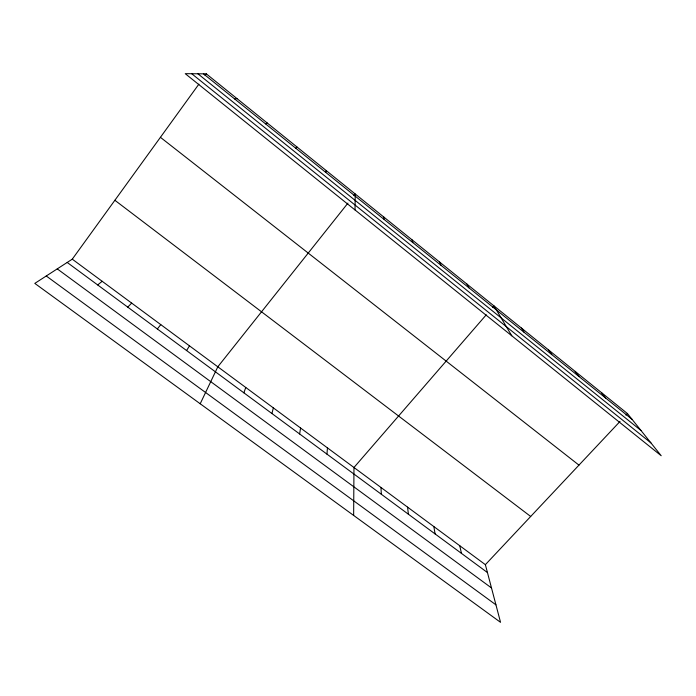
<?xml version="1.0" encoding="UTF-8"?>
<svg xmlns="http://www.w3.org/2000/svg" width="696" height="696" viewBox="0 0 696 696"><rect width="100%" height="100%" fill="white"/><g stroke="black" fill="none" stroke-linecap="round" stroke-linejoin="round"><path stroke-width="1.04" d="M353.646 515.432L353.968 467.495L486.269 314.81M355.021 209.957L355.212 193.966L353.89 195.628M326.955 454.131L327.451 447.876M299.628 433.965L300.576 428.005M271.936 413.528L273.345 407.873M325.719 172.373L326.276 170.624M243.87 392.822L245.766 387.472M200.204 403.767L217.813 366.801L347.948 203.101M186.58 350.549L189.486 345.851M72.271 259.173L485.373 564.673L500.546 622.337L34.8 283.394L72.271 259.173L198.891 84.146M205.085 75.577L206.329 73.863L627.435 413.563L661.2 455.732L185.232 73.663L206.329 73.863M157.348 328.982L160.776 324.623M295.826 148.274L296.931 146.952M492.577 307.528L493.986 305.909L511.786 335.794M485.373 564.673L620.005 421.463M625.948 415.138L627.435 413.563M127.716 307.11L131.674 303.099M97.666 284.934L102.173 281.288M265.498 123.827L267.168 122.94M234.726 99.015L236.971 98.58M46.267 275.99L495.943 604.841M57.255 268.882L491.498 587.955M67.199 262.453L487.452 572.564M114.875 200.283L530.683 516.467M160.419 137.321L578.959 465.119M191.722 73.724L650.917 442.891M203.493 73.837L632.038 419.305M197.908 73.785L641.025 430.528M601.475 392.614L605.659 398.042M575.157 371.386L578.915 376.484M548.465 349.862L551.798 354.621M521.417 328.034L524.288 332.444M466.99 284.133L468.939 287.831M439.62 262.053L441.099 265.385M411.875 239.676L412.867 242.626M459.769 545.734L461.448 553.372M383.74 216.978L384.227 219.536M433.843 526.559L435.104 533.936M407.569 507.132L408.404 514.231M380.947 487.444L381.347 494.273"/></g></svg>
